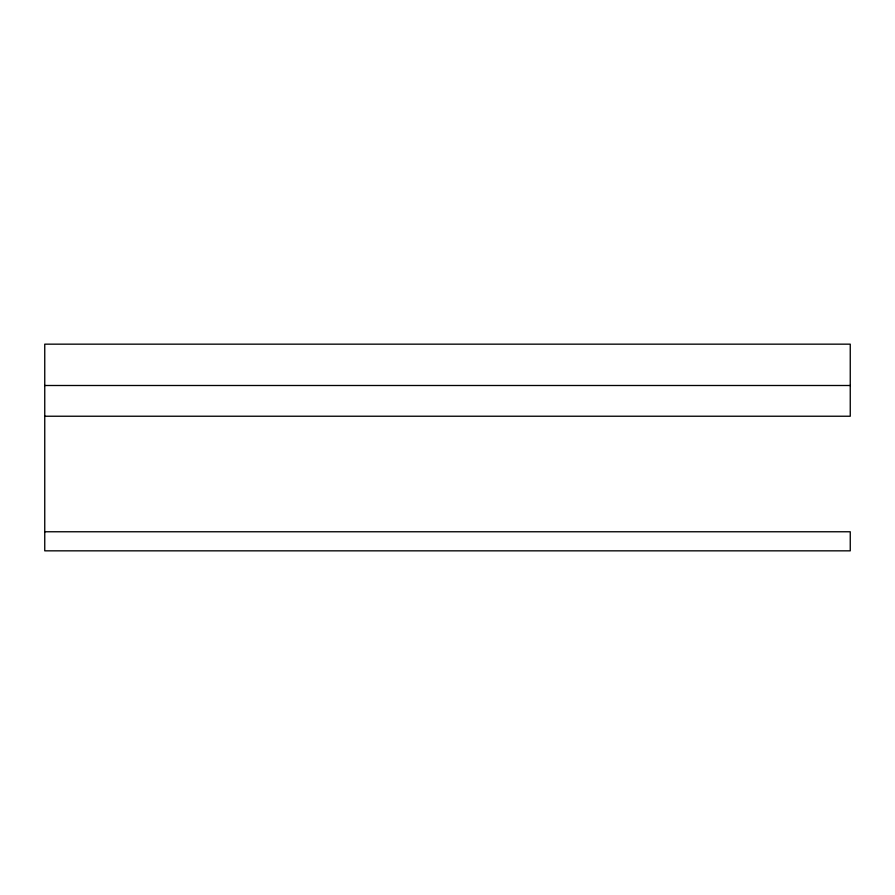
<?xml version="1.0" encoding="UTF-8"?>
<svg xmlns="http://www.w3.org/2000/svg" width="895" height="895" viewBox="0 0 895 895"><rect width="100%" height="100%" fill="white"/><g stroke="black" fill="none" stroke-linecap="round" stroke-linejoin="round"><path stroke-width="1.34" d="M44.75 385.499L850.25 385.499M44.75 416.231L850.25 416.231L850.25 344.161L44.75 344.161L44.75 550.839L850.25 550.839L850.25 531.764L44.75 531.764"/></g></svg>
